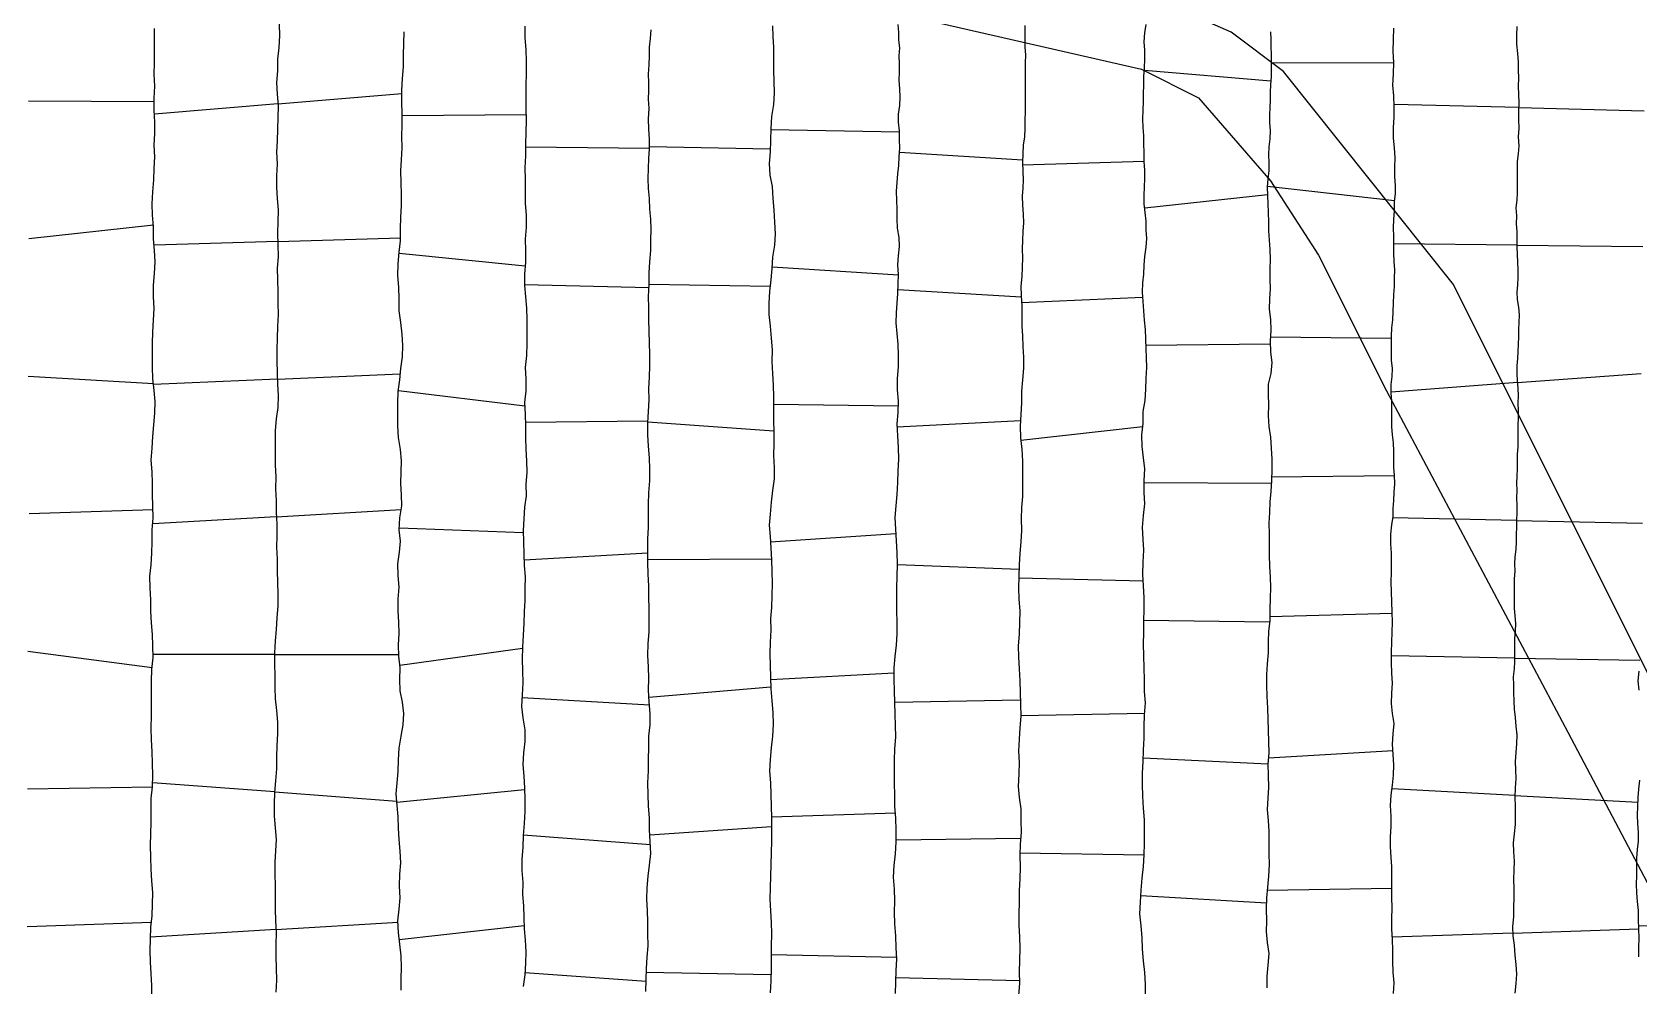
# Model space of a CAD drawing. Extents: x 703186 to 703989, y 1560402 to 1561368.
# Drawn here: x 703293 to 703351.4, y 1560531.1 to 1560565.7 of the extents above; entities that cross this region are included whole.
import ezdxf

# ---------------------------------------------------------------- set-up
doc = ezdxf.new("R2010")
doc.units = 0
for name, color, linetype in [('10124_2002_REAL', 30, 'Continuous'), ('AGROCAD PLL', 7, 'Continuous'), ('PANTE_2002', 7, 'Continuous')]:
    doc.layers.add(name, color=color, linetype=linetype)

msp = doc.modelspace()

# ---------------------------------------------------------------- linework, layer by layer
at = {"layer": '10124_2002_REAL'}
for points in [[(703297.3957, 1560530.7313), (703297.3961, 1560531.153), (703297.3746, 1560531.5858), (703297.3458, 1560532.0058), (703297.3278, 1560532.4232), (703297.3404, 1560532.8439), (703297.3596, 1560533.2671), (703297.4018, 1560533.6843), (703297.4232, 1560534.108), (703297.4243, 1560534.5288), (703297.3943, 1560534.9582), (703297.3685, 1560535.3801), (703297.3507, 1560535.8096), (703297.3432, 1560536.2366), (703297.3512, 1560536.662), (703297.3734, 1560537.0813), (703297.3743, 1560537.5111), (703297.3747, 1560537.9357), (703297.4179, 1560538.3674), (703297.4272, 1560538.7852), (703297.4186, 1560539.2047), (703297.3997, 1560539.6446), (703297.3818, 1560540.0702), (703297.3732, 1560540.4999), (703297.3804, 1560540.9404), (703297.3799, 1560541.3516), (703297.3788, 1560541.7724), (703297.3797, 1560542.1977), (703297.3945, 1560542.6261), (703297.4385, 1560543.0566), (703297.4294, 1560543.4784), (703297.4121, 1560543.8911), (703297.3769, 1560544.3079), (703297.3513, 1560544.7323), (703297.352, 1560545.1508), (703297.3346, 1560545.5816), (703297.3177, 1560546.0015), (703297.3673, 1560546.4233), (703297.3898, 1560546.8407), (703297.4021, 1560547.2572), (703297.4083, 1560547.6894), (703297.4452, 1560548.1193), (703297.4352, 1560548.5433), (703297.4188, 1560548.9666), (703297.4133, 1560549.3809), (703297.4015, 1560549.7947), (703297.3704, 1560550.2129), (703297.3991, 1560550.6542), (703297.4279, 1560551.0776), (703297.47, 1560551.4984), (703297.5067, 1560551.922), (703297.5091, 1560552.3409), (703297.4804, 1560552.7483), (703297.4332, 1560553.1678), (703297.4134, 1560553.5983), (703297.4198, 1560554.026), (703297.4206, 1560554.4498), (703297.426, 1560554.8672), (703297.451, 1560555.2942), (703297.4793, 1560555.7234), (703297.4514, 1560556.1461), (703297.4586, 1560556.5652), (703297.4928, 1560556.9945), (703297.5158, 1560557.4109), (703297.4856, 1560557.8266), (703297.4567, 1560558.2509), (703297.4547, 1560558.6904), (703297.4229, 1560559.106), (703297.4094, 1560559.52), (703297.4234, 1560559.9534), (703297.4689, 1560560.3825), (703297.4765, 1560560.7998), (703297.5052, 1560561.2216), (703297.482, 1560561.6505), (703297.5076, 1560562.0707), (703297.4976, 1560562.4847), (703297.4805, 1560562.9155), (703297.4732, 1560563.3486), (703297.496, 1560563.7886), (703297.4808, 1560564.2181), (703297.4954, 1560564.6314), (703297.4907, 1560565.0445), (703297.4914, 1560565.466), (703297.4942, 1560565.8843)], [(703302.0129, 1560566.0394), (703302.0226, 1560565.6141), (703302.0008, 1560565.1855), (703301.9514, 1560564.7648), (703301.9515, 1560564.3476), (703301.9214, 1560563.9222), (703301.9387, 1560563.4907), (703301.9736, 1560563.0719), (703301.9675, 1560562.6522), (703301.9601, 1560562.2268), (703301.9446, 1560561.8058), (703301.9183, 1560561.3873), (703301.9386, 1560560.963), (703301.9216, 1560560.5369), (703301.9159, 1560560.1234), (703301.9454, 1560559.7097), (703301.9843, 1560559.2815), (703301.9642, 1560558.8643), (703301.9602, 1560558.4539), (703301.973, 1560558.0321), (703301.9783, 1560557.5982), (703301.9476, 1560557.1828), (703301.9538, 1560556.7549), (703301.9703, 1560556.3236), (703301.9683, 1560555.915), (703301.9754, 1560555.4985), (703301.9509, 1560555.0676), (703301.939, 1560554.6393), (703301.925, 1560554.2258), (703301.9345, 1560553.812), (703301.9417, 1560553.3888), (703301.9591, 1560552.9764), (703301.978, 1560552.5573), (703301.9685, 1560552.1323), (703301.9081, 1560551.7144), (703301.8716, 1560551.2869), (703301.8753, 1560550.8735), (703301.8653, 1560550.4581), (703301.8647, 1560550.0377), (703301.8937, 1560549.6103), (703301.8875, 1560549.1736), (703301.902, 1560548.7439), (703301.9032, 1560548.3266), (703301.9276, 1560547.8959), (703301.9255, 1560547.4715), (703301.9148, 1560547.0547), (703301.9432, 1560546.6287), (703301.946, 1560546.1992), (703301.96, 1560545.7771), (703301.9707, 1560545.3578), (703301.9624, 1560544.9388), (703301.9328, 1560544.4993), (703301.9038, 1560544.074), (703301.8759, 1560543.6625), (703301.85, 1560543.2299), (703301.8501, 1560542.812), (703301.8595, 1560542.3991), (703301.8575, 1560541.9706), (703301.876, 1560541.5508), (703301.9244, 1560541.1312), (703301.9524, 1560540.7128), (703301.9582, 1560540.2894), (703301.9365, 1560539.863), (703301.9194, 1560539.4453), (703301.9194, 1560539.0214), (703301.8842, 1560538.5829), (703301.8522, 1560538.1577), (703301.836, 1560537.7399), (703301.8348, 1560537.3041), (703301.8694, 1560536.8697), (703301.9059, 1560536.4555), (703301.8784, 1560536.0432), (703301.8578, 1560535.6237), (703301.8642, 1560535.197), (703301.8755, 1560534.7816), (703301.8695, 1560534.3504), (703301.8662, 1560533.9265), (703301.8807, 1560533.5004), (703301.9063, 1560533.0768), (703301.8973, 1560532.6442), (703301.8959, 1560532.2093), (703301.9057, 1560531.784), (703301.9192, 1560531.3481), (703301.8994, 1560530.9159)], [(703306.4466, 1560530.9815), (703306.4497, 1560531.395), (703306.4596, 1560531.814), (703306.4421, 1560532.2313), (703306.3918, 1560532.6531), (703306.3432, 1560533.0823), (703306.3286, 1560533.5008), (703306.3764, 1560533.9248), (703306.4059, 1560534.3392), (703306.3793, 1560534.7632), (703306.4016, 1560535.1932), (703306.4307, 1560535.6099), (703306.4083, 1560536.0275), (703306.3702, 1560536.4522), (703306.3424, 1560536.8636), (703306.3313, 1560537.2739), (703306.303, 1560537.6829), (703306.2606, 1560538.1133), (703306.3016, 1560538.5111), (703306.3332, 1560538.9194), (703306.3452, 1560539.3445), (703306.3679, 1560539.7662), (703306.4398, 1560540.1957), (703306.5174, 1560540.61), (703306.537, 1560541.027), (703306.494, 1560541.4375), (703306.4059, 1560541.8436), (703306.3996, 1560542.2611), (703306.4124, 1560542.6838), (703306.3543, 1560543.1007), (703306.3503, 1560543.5191), (703306.3667, 1560543.9254), (703306.3618, 1560544.3389), (703306.336, 1560544.7551), (703306.3364, 1560545.1715), (703306.3731, 1560545.6072), (703306.3356, 1560546.0355), (703306.3196, 1560546.4599), (703306.3858, 1560546.8753), (703306.4168, 1560547.2822), (703306.3765, 1560547.6877), (703306.3925, 1560548.1232), (703306.4633, 1560548.5611), (703306.4516, 1560548.9558), (703306.4348, 1560549.3683), (703306.4505, 1560549.7952), (703306.4546, 1560550.1967), (703306.4197, 1560550.6066), (703306.3476, 1560551.0359), (703306.325, 1560551.4571), (703306.3183, 1560551.8645), (703306.3222, 1560552.2899), (703306.3393, 1560552.7054), (703306.3907, 1560553.127), (703306.4339, 1560553.5408), (703306.4895, 1560553.962), (703306.5066, 1560554.3752), (703306.4856, 1560554.7905), (703306.4311, 1560555.2112), (703306.3734, 1560555.6383), (703306.3667, 1560556.0648), (703306.3633, 1560556.4949), (703306.3263, 1560556.9194), (703306.3319, 1560557.3394), (703306.3746, 1560557.7673), (703306.422, 1560558.1774), (703306.4262, 1560558.6054), (703306.4338, 1560559.0301), (703306.4613, 1560559.4415), (703306.4617, 1560559.8583), (703306.4437, 1560560.2882), (703306.4382, 1560560.7109), (703306.46, 1560561.1188), (703306.4849, 1560561.5481), (703306.4744, 1560561.9657), (703306.483, 1560562.3676), (703306.4793, 1560562.7904), (703306.4712, 1560563.2153), (703306.47, 1560563.6408), (703306.4959, 1560564.0617), (703306.5251, 1560564.4931), (703306.5354, 1560564.9077), (703306.538, 1560565.3319), (703306.5562, 1560565.7629)], [(703310.9403, 1560565.9691), (703310.9356, 1560565.5415), (703310.9658, 1560565.1181), (703310.9822, 1560564.6777), (703310.9823, 1560564.2427), (703310.9765, 1560563.8136), (703310.9734, 1560563.3738), (703310.9758, 1560562.9663), (703310.9866, 1560562.5445), (703310.9647, 1560562.1123), (703310.9586, 1560561.6854), (703310.9546, 1560561.2586), (703310.9396, 1560560.8285), (703310.9484, 1560560.3999), (703310.9421, 1560559.9628), (703310.9508, 1560559.5346), (703310.9882, 1560559.104), (703310.9878, 1560558.6715), (703310.9499, 1560558.2338), (703310.9637, 1560557.8176), (703310.9534, 1560557.3882), (703310.9269, 1560556.9742), (703310.9174, 1560556.555), (703310.9565, 1560556.1365), (703310.9964, 1560555.7299), (703311.0069, 1560555.3043), (703311.0085, 1560554.8637), (703311.0114, 1560554.4456), (703310.9907, 1560554.015), (703310.9523, 1560553.5839), (703310.966, 1560553.1665), (703310.9736, 1560552.7294), (703310.9227, 1560552.3039), (703310.9512, 1560551.8835), (703310.9562, 1560551.4482), (703310.9603, 1560551.0314), (703310.9738, 1560550.615), (703310.9974, 1560550.1975), (703311.0037, 1560549.7649), (703310.97, 1560549.3437), (703310.981, 1560548.9264), (703310.9267, 1560548.5064), (703310.8946, 1560548.0821), (703310.8756, 1560547.6666), (703310.8832, 1560547.2537), (703310.8925, 1560546.8155), (703310.9154, 1560546.3961), (703310.9444, 1560545.977), (703310.9329, 1560545.5535), (703310.9354, 1560545.1237), (703310.9135, 1560544.7282), (703310.8985, 1560544.2873), (703310.8784, 1560543.8625), (703310.8471, 1560543.4341), (703310.8384, 1560542.9986), (703310.8497, 1560542.5749), (703310.8564, 1560542.1409), (703310.8425, 1560541.7071), (703310.8176, 1560541.2823), (703310.8621, 1560540.8622), (703310.9299, 1560540.4272), (703310.9305, 1560540.0065), (703310.8803, 1560539.5916), (703310.8593, 1560539.1764), (703310.8987, 1560538.7532), (703310.9218, 1560538.3268), (703310.9372, 1560537.9026), (703310.9336, 1560537.4644), (703310.9069, 1560537.0324), (703310.8736, 1560536.6022), (703310.8633, 1560536.1684), (703310.8231, 1560535.7285), (703310.8307, 1560535.3225), (703310.8596, 1560534.8935), (703310.8548, 1560534.4601), (703310.8878, 1560534.0478), (703310.8951, 1560533.6249), (703310.9148, 1560533.2112), (703310.9419, 1560532.8037), (703310.9654, 1560532.3732), (703310.9608, 1560531.9644), (703310.93, 1560531.5361), (703310.8715, 1560531.1181)], [(703315.3321, 1560530.9328), (703315.3392, 1560531.3557), (703315.3465, 1560531.7662), (703315.3787, 1560532.1877), (703315.41, 1560532.5982), (703315.4048, 1560533.028), (703315.3937, 1560533.457), (703315.3856, 1560533.873), (703315.3602, 1560534.2883), (703315.3802, 1560534.7026), (703315.4078, 1560535.122), (703315.4603, 1560535.5254), (703315.5051, 1560535.9502), (703315.487, 1560536.376), (703315.4579, 1560536.8053), (703315.4599, 1560537.2362), (703315.4265, 1560537.6602), (703315.4096, 1560538.0851), (703315.4045, 1560538.5109), (703315.4243, 1560538.9393), (703315.4271, 1560539.3683), (703315.438, 1560539.7887), (703315.4401, 1560540.2009), (703315.4825, 1560540.6143), (703315.484, 1560541.0233), (703315.4541, 1560541.4432), (703315.4181, 1560541.8734), (703315.4344, 1560542.2997), (703315.4247, 1560542.72), (703315.4011, 1560543.1318), (703315.4151, 1560543.5619), (703315.4442, 1560543.9875), (703315.4434, 1560544.3973), (703315.4477, 1560544.8179), (703315.4301, 1560545.2477), (703315.4379, 1560545.6546), (703315.4125, 1560546.0735), (703315.398, 1560546.5059), (703315.3958, 1560546.9404), (703315.405, 1560547.3632), (703315.4254, 1560547.7776), (703315.4282, 1560548.2007), (703315.4218, 1560548.6186), (703315.4366, 1560549.0326), (703315.4666, 1560549.4673), (703315.4689, 1560549.8914), (703315.4631, 1560550.3035), (703315.425, 1560550.7298), (703315.3946, 1560551.1344), (703315.3957, 1560551.5664), (703315.4256, 1560551.9876), (703315.4425, 1560552.3998), (703315.4389, 1560552.812), (703315.4659, 1560553.2279), (703315.4775, 1560553.6424), (703315.47, 1560554.0584), (703315.4659, 1560554.4767), (703315.4503, 1560554.8988), (703315.4401, 1560555.3232), (703315.4369, 1560555.7475), (703315.4293, 1560556.1522), (703315.4452, 1560556.5851), (703315.4517, 1560557.009), (703315.4767, 1560557.4098), (703315.5055, 1560557.8251), (703315.5142, 1560558.2116), (703315.5154, 1560558.5864), (703315.5129, 1560558.9623), (703315.4783, 1560559.3254), (703315.4625, 1560559.7047), (703315.4208, 1560560.0766), (703315.4079, 1560560.4366), (703315.4254, 1560560.7973), (703315.4412, 1560561.1563), (703315.4564, 1560561.5162), (703315.4633, 1560561.8665), (703315.4341, 1560562.2282), (703315.4257, 1560562.6026), (703315.4423, 1560562.971), (703315.4289, 1560563.3184), (703315.4309, 1560563.6182), (703315.4343, 1560563.9102), (703315.4234, 1560564.2264), (703315.4443, 1560564.5579), (703315.4579, 1560564.8825), (703315.4585, 1560565.1967), (703315.4993, 1560565.5137), (703315.52, 1560565.8289)], [(703319.9275, 1560565.9719), (703319.9343, 1560565.5859), (703319.9592, 1560565.1863), (703319.9653, 1560564.7726), (703319.9623, 1560564.3716), (703319.9749, 1560563.9664), (703319.9885, 1560563.542), (703319.9607, 1560563.1158), (703319.8922, 1560562.6809), (703319.8658, 1560562.249), (703319.8575, 1560561.8204), (703319.8409, 1560561.3993), (703319.8103, 1560560.981), (703319.8297, 1560560.5576), (703319.9117, 1560560.1426), (703319.9431, 1560559.7141), (703319.9708, 1560559.2822), (703319.9973, 1560558.8568), (703320.0226, 1560558.4338), (703319.9945, 1560558.0133), (703319.9309, 1560557.5862), (703319.9046, 1560557.1703), (703319.8685, 1560556.7607), (703319.8177, 1560556.3364), (703319.7966, 1560555.9153), (703319.797, 1560555.4971), (703319.8359, 1560555.0748), (703319.8817, 1560554.643), (703319.9135, 1560554.2229), (703319.9065, 1560553.7928), (703319.9272, 1560553.3577), (703319.9533, 1560552.9374), (703319.9656, 1560552.5084), (703319.9599, 1560552.0811), (703319.9598, 1560551.6583), (703319.9698, 1560551.2312), (703319.9682, 1560550.8076), (703319.9639, 1560550.3806), (703319.9846, 1560549.9522), (703319.9803, 1560549.5335), (703319.9278, 1560549.1126), (703319.883, 1560548.6888), (703319.845, 1560548.2612), (703319.8104, 1560547.8533), (703319.837, 1560547.4497), (703319.8642, 1560547.0256), (703319.8897, 1560546.604), (703319.8955, 1560546.1747), (703319.9077, 1560545.7456), (703319.9028, 1560545.3079), (703319.8841, 1560544.8747), (703319.8586, 1560544.4652), (703319.8678, 1560544.048), (703319.8436, 1560543.6162), (703319.8288, 1560543.1925), (703319.8359, 1560542.7701), (703319.8476, 1560542.3425), (703319.8698, 1560541.9171), (703319.8988, 1560541.4871), (703319.9425, 1560541.0596), (703319.9554, 1560540.6296), (703319.9222, 1560540.2002), (703319.8733, 1560539.7748), (703319.8412, 1560539.3541), (703319.8167, 1560538.9269), (703319.8531, 1560538.5085), (703319.8688, 1560538.087), (703319.8718, 1560537.6578), (703319.8853, 1560537.2399), (703319.8872, 1560536.8228), (703319.8837, 1560536.4023), (703319.8775, 1560535.9718), (703319.8669, 1560535.5423), (703319.8521, 1560535.1239), (703319.8459, 1560534.7), (703319.8305, 1560534.2863), (703319.847, 1560533.8627), (703319.8759, 1560533.445), (703319.8834, 1560533.0278), (703319.8797, 1560532.596), (703319.8714, 1560532.1695), (703319.8719, 1560531.7573), (703319.8612, 1560531.3203), (703319.8425, 1560530.8888)], [(703324.3943, 1560530.8632), (703324.4041, 1560531.2803), (703324.4148, 1560531.6968), (703324.4439, 1560532.1106), (703324.4142, 1560532.5265), (703324.3997, 1560532.9529), (703324.3713, 1560533.3876), (703324.3601, 1560533.8096), (703324.3681, 1560534.2303), (703324.3517, 1560534.6537), (703324.3243, 1560535.0851), (703324.3367, 1560535.5128), (703324.3896, 1560535.9356), (703324.4199, 1560536.3543), (703324.4137, 1560536.7916), (703324.406, 1560537.2221), (703324.3714, 1560537.6465), (703324.3657, 1560538.0706), (703324.3539, 1560538.4895), (703324.3542, 1560538.9135), (703324.3529, 1560539.3348), (703324.3651, 1560539.7412), (703324.3972, 1560540.1604), (703324.3896, 1560540.5844), (703324.3814, 1560541.0012), (703324.3672, 1560541.4253), (703324.359, 1560541.8472), (703324.3422, 1560542.2566), (703324.3473, 1560542.6799), (703324.3775, 1560543.0941), (703324.4271, 1560543.4994), (703324.4511, 1560543.9157), (703324.4504, 1560544.3344), (703324.4334, 1560544.7525), (703324.4444, 1560545.1689), (703324.4425, 1560545.5886), (703324.4482, 1560546.012), (703324.4642, 1560546.4355), (703324.4495, 1560546.865), (703324.4219, 1560547.2928), (703324.401, 1560547.7095), (703324.3807, 1560548.1345), (703324.4134, 1560548.5605), (703324.4482, 1560548.9747), (703324.4742, 1560549.3997), (703324.4878, 1560549.8336), (703324.5104, 1560550.2571), (703324.5022, 1560550.6733), (703324.4714, 1560551.1019), (703324.4485, 1560551.5339), (703324.4885, 1560551.944), (703324.5016, 1560552.3551), (703324.4678, 1560552.7691), (703324.4663, 1560553.1851), (703324.5038, 1560553.6052), (703324.5021, 1560554.0202), (703324.486, 1560554.4218), (703324.4466, 1560554.8162), (703324.4112, 1560555.1954), (703324.4265, 1560555.5599), (703324.4513, 1560555.911), (703324.4721, 1560556.2661), (703324.4928, 1560556.6185), (703324.5027, 1560556.9568), (703324.4757, 1560557.2996), (703324.4974, 1560557.6317), (703324.5323, 1560557.9717), (703324.5274, 1560558.3), (703324.4687, 1560558.6301), (703324.4488, 1560558.9761), (703324.4512, 1560559.3197), (703324.4344, 1560559.6393), (703324.4328, 1560559.9713), (703324.4502, 1560560.2967), (703324.476, 1560560.6006), (703324.5129, 1560560.907), (703324.5247, 1560561.2226), (703324.5442, 1560561.5367), (703324.5381, 1560561.8467), (703324.531, 1560562.1669), (703324.5045, 1560562.4843), (703324.5024, 1560562.7752), (703324.5443, 1560563.0798), (703324.5547, 1560563.3919), (703324.5452, 1560563.6929), (703324.5241, 1560564.0004), (703324.5307, 1560564.2952), (703324.5325, 1560564.6031), (703324.5288, 1560564.8901), (703324.5431, 1560565.1741), (703324.5146, 1560565.4556), (703324.5167, 1560565.7371), (703324.4888, 1560566.0235)], [(703329.0864, 1560565.9879), (703329.083, 1560565.7266), (703329.0828, 1560565.4622), (703329.087, 1560565.2014), (703329.1053, 1560564.9262), (703329.1007, 1560564.6354), (703329.0965, 1560564.3476), (703329.0944, 1560564.0462), (703329.0998, 1560563.7563), (703329.0951, 1560563.4752), (703329.1021, 1560563.1779), (703329.0941, 1560562.8641), (703329.0827, 1560562.5541), (703329.0899, 1560562.2465), (703329.0711, 1560561.9477), (703329.0305, 1560561.6509), (703329.0145, 1560561.3383), (703329.0029, 1560561.0131), (703329.0126, 1560560.693), (703329.0282, 1560560.3885), (703329.0155, 1560560.0953), (703328.9896, 1560559.7953), (703328.9961, 1560559.4688), (703329.0246, 1560559.1451), (703329.0343, 1560558.8269), (703329.0154, 1560558.511), (703329.0002, 1560558.195), (703328.9945, 1560557.8723), (703328.996, 1560557.5527), (703328.9861, 1560557.2212), (703328.9727, 1560556.878), (703328.9459, 1560556.5281), (703328.9564, 1560556.1752), (703328.9724, 1560555.8151), (703328.975, 1560555.4525), (703328.9787, 1560555.084), (703329.0057, 1560554.7219), (703329.0143, 1560554.336), (703329.0324, 1560553.9488), (703329.036, 1560553.5537), (703329.0021, 1560553.1363), (703328.9622, 1560552.7173), (703328.9653, 1560552.2923), (703328.9433, 1560551.8755), (703328.9142, 1560551.455), (703328.935, 1560551.0318), (703328.9816, 1560550.6126), (703329.0032, 1560550.1759), (703328.9986, 1560549.7521), (703329.0045, 1560549.3301), (703329.0045, 1560548.8957), (703328.9598, 1560548.4971), (703328.9505, 1560548.0823), (703328.9645, 1560547.6671), (703328.9376, 1560547.2561), (703328.9028, 1560546.8337), (703328.8865, 1560546.4177), (703328.8674, 1560545.9985), (703328.8567, 1560545.5865), (703328.8732, 1560545.1733), (703328.9012, 1560544.7495), (703328.8941, 1560544.3284), (703328.8799, 1560543.9029), (703328.8501, 1560543.4779), (703328.8548, 1560543.0699), (703328.8811, 1560542.6395), (703328.902, 1560542.2051), (703328.9134, 1560541.784), (703328.9278, 1560541.3605), (703328.9358, 1560540.9329), (703328.9042, 1560540.5099), (703328.8815, 1560540.0876), (703328.8585, 1560539.66), (703328.8791, 1560539.2434), (703328.8653, 1560538.8291), (703328.8499, 1560538.379), (703328.8858, 1560537.9789), (703328.9406, 1560537.569), (703328.9458, 1560537.141), (703328.9485, 1560536.7077), (703328.9128, 1560536.2873), (703328.9062, 1560535.8766), (703328.9183, 1560535.4537), (703328.9006, 1560535.0214), (703328.8828, 1560534.6048), (703328.8784, 1560534.1839), (703328.8688, 1560533.7573), (703328.8624, 1560533.3305), (703328.8871, 1560532.9177), (703328.9043, 1560532.4988), (703328.8971, 1560532.0772), (703328.8832, 1560531.6513), (703328.8922, 1560531.2254), (703328.851, 1560530.8083)], [(703333.4639, 1560530.7775), (703333.4655, 1560531.2045), (703333.4448, 1560531.6279), (703333.3988, 1560532.0507), (703333.353, 1560532.4744), (703333.3503, 1560532.9014), (703333.3153, 1560533.3254), (703333.2646, 1560533.7523), (703333.2872, 1560534.1811), (703333.3123, 1560534.6104), (703333.3444, 1560535.0459), (703333.3924, 1560535.4692), (703333.42, 1560535.8929), (703333.4275, 1560536.3109), (703333.4294, 1560536.7258), (703333.4301, 1560537.1599), (703333.3999, 1560537.5866), (703333.3761, 1560538.0195), (703333.362, 1560538.4465), (703333.3578, 1560538.8611), (703333.3786, 1560539.2782), (703333.3994, 1560539.698), (703333.4205, 1560540.1284), (703333.4206, 1560540.5531), (703333.4332, 1560540.9755), (703333.4673, 1560541.4073), (703333.429, 1560541.8251), (703333.4362, 1560542.2455), (703333.4231, 1560542.6791), (703333.4057, 1560543.1141), (703333.3929, 1560543.5452), (703333.4083, 1560543.9635), (703333.4073, 1560544.3759), (703333.4136, 1560544.8074), (703333.4159, 1560545.2359), (703333.3994, 1560545.6571), (703333.3694, 1560546.0727), (703333.3803, 1560546.5117), (703333.4028, 1560546.9455), (703333.3816, 1560547.3544), (703333.356, 1560547.7757), (703333.3997, 1560548.2134), (703333.4446, 1560548.629), (703333.4214, 1560549.0456), (703333.4232, 1560549.4788), (703333.4371, 1560549.9063), (703333.3886, 1560550.2959), (703333.3449, 1560550.7121), (703333.3392, 1560551.1299), (703333.3789, 1560551.5484), (703333.3857, 1560551.9761), (703333.4544, 1560552.3845), (703333.4765, 1560552.7967), (703333.4939, 1560553.1908), (703333.5164, 1560553.5766), (703333.5081, 1560553.928), (703333.4863, 1560554.2735), (703333.4823, 1560554.6151), (703333.4718, 1560554.96), (703333.4273, 1560555.3008), (703333.4062, 1560555.6383), (703333.3847, 1560555.979), (703333.3592, 1560556.3146), (703333.3666, 1560556.6466), (703333.4085, 1560556.9662), (703333.4134, 1560557.2889), (703333.4449, 1560557.6092), (703333.4938, 1560557.9386), (703333.518, 1560558.2575), (703333.4964, 1560558.5626), (703333.4852, 1560558.8836), (703333.457, 1560559.2064), (703333.4224, 1560559.5208), (703333.4128, 1560559.8274), (703333.4285, 1560560.1268), (703333.4455, 1560560.4314), (703333.4438, 1560560.7386), (703333.4223, 1560561.0562), (703333.4212, 1560561.3742), (703333.4064, 1560561.6914), (703333.4093, 1560561.9977), (703333.3774, 1560562.2919), (703333.3679, 1560562.601), (703333.3807, 1560562.9122), (703333.3904, 1560563.219), (703333.3965, 1560563.5207), (703333.4099, 1560563.8218), (703333.4082, 1560564.1344), (703333.4348, 1560564.4504), (703333.4411, 1560564.7718), (703333.4367, 1560565.0873), (703333.413, 1560565.3999), (703333.4453, 1560565.7154), (703333.497, 1560566.029)], [(703338.0029, 1560565.7585), (703338.0205, 1560565.482), (703338.0154, 1560565.2118), (703338.0233, 1560564.942), (703338.0329, 1560564.6669), (703338.0259, 1560564.4029), (703338.0312, 1560564.1283), (703338.0109, 1560563.8454), (703337.9937, 1560563.5612), (703337.9957, 1560563.2847), (703337.9751, 1560563.0161), (703337.9691, 1560562.7424), (703337.9703, 1560562.4569), (703337.9887, 1560562.1716), (703337.9816, 1560561.8752), (703337.9461, 1560561.589), (703337.9359, 1560561.2996), (703337.9479, 1560561.0009), (703337.9421, 1560560.717), (703337.9084, 1560560.4221), (703337.8893, 1560560.1252), (703337.8913, 1560559.8236), (703337.9033, 1560559.5178), (703337.9184, 1560559.1978), (703337.9299, 1560558.8688), (703337.9338, 1560558.5386), (703337.9525, 1560558.1968), (703337.9803, 1560557.8597), (703337.9981, 1560557.5135), (703337.9815, 1560557.1511), (703337.9837, 1560556.7892), (703337.9956, 1560556.4282), (703337.9627, 1560556.0651), (703337.9544, 1560555.7008), (703338.0059, 1560555.3205), (703338.0217, 1560554.9343), (703337.995, 1560554.5326), (703338.0107, 1560554.1353), (703338.0564, 1560553.7554), (703338.0226, 1560553.3559), (703337.9244, 1560552.9695), (703337.9212, 1560552.6041), (703337.9354, 1560552.2195), (703337.9237, 1560551.8294), (703337.945, 1560551.4433), (703338.0012, 1560551.0481), (703338.0333, 1560550.6558), (703338.0528, 1560550.2523), (703338.0494, 1560549.8754), (703338.0368, 1560549.4788), (703338.0177, 1560549.0813), (703337.9807, 1560548.7011), (703337.9729, 1560548.3168), (703337.95, 1560547.9269), (703337.9517, 1560547.5389), (703337.9616, 1560547.1475), (703337.952, 1560546.7717), (703337.9682, 1560546.3701), (703337.9887, 1560545.9722), (703338.0028, 1560545.5964), (703337.9957, 1560545.2035), (703337.9867, 1560544.8073), (703337.9803, 1560544.4027), (703337.9356, 1560544.002), (703337.9181, 1560543.6368), (703337.9143, 1560543.2246), (703337.8856, 1560542.8291), (703337.8569, 1560542.442), (703337.8558, 1560542.0438), (703337.8683, 1560541.6478), (703337.8933, 1560541.2181), (703337.9099, 1560540.8141), (703337.9203, 1560540.4133), (703337.9306, 1560539.9928), (703337.9437, 1560539.5942), (703337.9075, 1560539.1863), (703337.9223, 1560538.7693), (703337.9309, 1560538.357), (703337.9079, 1560537.951), (703337.8832, 1560537.5463), (703337.926, 1560537.1414), (703337.9471, 1560536.7367), (703337.9428, 1560536.3195), (703337.9424, 1560535.9347), (703337.9523, 1560535.5407), (703337.9281, 1560535.1235), (703337.8924, 1560534.7269), (703337.8656, 1560534.3349), (703337.8534, 1560533.9279), (703337.8631, 1560533.5045), (703337.8437, 1560533.1189), (703337.8858, 1560532.7148), (703337.939, 1560532.3168), (703337.9046, 1560531.8981), (703337.8757, 1560531.4882), (703337.8741, 1560531.074)], [(703342.4742, 1560530.8662), (703342.4903, 1560531.251), (703342.4635, 1560531.6331), (703342.4455, 1560532.0387), (703342.4445, 1560532.4409), (703342.429, 1560532.8246), (703342.4147, 1560533.1938), (703342.4051, 1560533.5768), (703342.418, 1560533.9675), (703342.4114, 1560534.3434), (703342.4055, 1560534.7136), (703342.411, 1560535.0922), (703342.4108, 1560535.461), (703342.3815, 1560535.81), (703342.36, 1560536.1885), (703342.3634, 1560536.554), (703342.3812, 1560536.9291), (703342.381, 1560537.3034), (703342.3586, 1560537.6915), (703342.3892, 1560538.0616), (703342.4351, 1560538.4281), (703342.468, 1560538.7904), (703342.48, 1560539.1557), (703342.4601, 1560539.5308), (703342.438, 1560539.9144), (703342.4624, 1560540.2864), (703342.4966, 1560540.6625), (703342.4374, 1560541.0218), (703342.3972, 1560541.3867), (703342.4141, 1560541.7621), (703342.4294, 1560542.1255), (703342.406, 1560542.4925), (703342.4031, 1560542.8695), (703342.398, 1560543.2506), (703342.4103, 1560543.6127), (703342.4246, 1560543.9765), (703342.4286, 1560544.3355), (703342.4182, 1560544.7009), (703342.4039, 1560545.0701), (703342.4017, 1560545.4361), (703342.3865, 1560545.795), (703342.3935, 1560546.1505), (703342.3999, 1560546.4964), (703342.3932, 1560546.846), (703342.3779, 1560547.1821), (703342.375, 1560547.5294), (703342.4089, 1560547.8698), (703342.4542, 1560548.1728), (703342.4554, 1560548.4639), (703342.4831, 1560548.7517), (703342.4962, 1560549.0496), (703342.5141, 1560549.3521), (703342.511, 1560549.6586), (703342.4855, 1560549.9584), (703342.4782, 1560550.2544), (703342.4838, 1560550.5478), (703342.4674, 1560550.8455), (703342.4342, 1560551.1373), (703342.4118, 1560551.4422), (703342.411, 1560551.741), (703342.4109, 1560552.0421), (703342.4154, 1560552.3568), (703342.3835, 1560552.6547), (703342.3885, 1560552.9666), (703342.4203, 1560553.2463), (703342.435, 1560553.5444), (703342.3944, 1560553.8477), (703342.4028, 1560554.1449), (703342.3938, 1560554.4326), (703342.397, 1560554.7177), (703342.4119, 1560555.0124), (703342.4442, 1560555.3122), (703342.4529, 1560555.6118), (703342.4669, 1560555.9183), (703342.4808, 1560556.2218), (703342.5052, 1560556.5179), (703342.512, 1560556.8246), (703342.5166, 1560557.1213), (703342.5005, 1560557.4276), (703342.4765, 1560557.7325), (703342.4845, 1560558.0331), (703342.4878, 1560558.3356), (703342.4693, 1560558.6403), (703342.4851, 1560558.9508), (703342.5013, 1560559.2611), (703342.5057, 1560559.5838), (703342.5406, 1560559.8915), (703342.5382, 1560560.187), (703342.5223, 1560560.5091), (703342.5184, 1560560.8481), (703342.525, 1560561.1911), (703342.5056, 1560561.5463), (703342.4646, 1560561.9049), (703342.4745, 1560562.2804), (703342.4969, 1560562.6585), (703342.497, 1560563.051), (703342.4822, 1560563.43), (703342.4479, 1560563.8232), (703342.4746, 1560564.2307), (703342.4765, 1560564.6416), (703342.4613, 1560565.0532), (703342.4716, 1560565.4815), (703342.4859, 1560565.8906)], [(703346.9536, 1560565.9559), (703346.9349, 1560565.6289), (703346.9349, 1560565.3053), (703346.9694, 1560564.9727), (703346.9928, 1560564.6642), (703346.9961, 1560564.3742), (703347.0041, 1560564.0807), (703346.9966, 1560563.7803), (703347.0141, 1560563.4897), (703347.0207, 1560563.182), (703347.013, 1560562.8731), (703347.0034, 1560562.5746), (703347.0154, 1560562.2589), (703347.0022, 1560561.9424), (703347.0154, 1560561.6272), (703347.0015, 1560561.3361), (703346.9638, 1560561.0564), (703346.9579, 1560560.775), (703346.9648, 1560560.4916), (703346.9615, 1560560.2042), (703346.9651, 1560559.9181), (703346.9491, 1560559.6461), (703346.914, 1560559.3667), (703346.9309, 1560559.0819), (703346.9296, 1560558.7956), (703346.9448, 1560558.5183), (703346.9515, 1560558.2349), (703346.9485, 1560557.9512), (703346.9565, 1560557.6771), (703346.9729, 1560557.401), (703346.9872, 1560557.1178), (703346.988, 1560556.8454), (703346.9685, 1560556.5824), (703346.9496, 1560556.3153), (703346.9602, 1560556.0414), (703347.0074, 1560555.766), (703347.0342, 1560555.4892), (703347.0154, 1560555.2225), (703347.0052, 1560554.9615), (703347.0071, 1560554.6925), (703346.9988, 1560554.4218), (703346.9893, 1560554.1573), (703346.9733, 1560553.8995), (703346.9529, 1560553.6362), (703346.9532, 1560553.3638), (703346.9636, 1560553.0916), (703346.9837, 1560552.8241), (703346.9927, 1560552.5551), (703346.9884, 1560552.2867), (703346.9908, 1560552.0108), (703346.9922, 1560551.7485), (703346.982, 1560551.4869), (703346.9839, 1560551.2252), (703346.9848, 1560550.9613), (703346.98, 1560550.6982), (703346.9604, 1560550.4328), (703346.9574, 1560550.1645), (703346.9567, 1560549.8979), (703346.9472, 1560549.6386), (703346.9397, 1560549.378), (703346.9427, 1560549.1118), (703346.9334, 1560548.8446), (703346.9449, 1560548.5776), (703346.9467, 1560548.3095), (703346.9389, 1560548.0402), (703346.9336, 1560547.7854), (703346.9269, 1560547.5149), (703346.9296, 1560547.2488), (703346.908, 1560546.9791), (703346.873, 1560546.7082), (703346.8649, 1560546.4515), (703346.8702, 1560546.1829), (703346.8546, 1560545.9118), (703346.8546, 1560545.643), (703346.8568, 1560545.3745), (703346.8562, 1560545.1067), (703346.8529, 1560544.8313), (703346.8761, 1560544.5645), (703346.895, 1560544.2898), (703346.8829, 1560544.0141), (703346.8673, 1560543.7454), (703346.869, 1560543.4716), (703346.8667, 1560543.1927), (703346.8618, 1560542.916), (703346.8459, 1560542.641), (703346.8194, 1560542.3553), (703346.8222, 1560542.0652), (703346.8326, 1560541.7752), (703346.842, 1560541.4853), (703346.8496, 1560541.1817), (703346.8872, 1560540.8806), (703346.9116, 1560540.5603), (703346.9508, 1560540.25), (703346.938, 1560539.9269), (703346.909, 1560539.6077), (703346.8914, 1560539.2863), (703346.8974, 1560538.9778), (703346.9146, 1560538.6602), (703346.8912, 1560538.3301), (703346.8722, 1560537.9871), (703346.8854, 1560537.6483), (703346.8886, 1560537.3188), (703346.8849, 1560536.992), (703346.8549, 1560536.6591), (703346.8151, 1560536.3261), (703346.8326, 1560536.0036), (703346.8541, 1560535.6672), (703346.837, 1560535.3384), (703346.8221, 1560535.0032), (703346.8378, 1560534.6716), (703346.8352, 1560534.3341), (703346.8314, 1560534.0048), (703346.8224, 1560533.6448), (703346.7948, 1560533.2938), (703346.8062, 1560532.9591), (703346.8451, 1560532.6128), (703346.8766, 1560532.2524), (703346.9108, 1560531.9117), (703346.9361, 1560531.5684), (703346.9118, 1560531.2235), (703346.8797, 1560530.8718)], [(703351.3864, 1560541.8665), (703351.3567, 1560542.2055), (703351.3852, 1560542.5594)], [(703351.3807, 1560532.1977), (703351.3768, 1560532.5349), (703351.3947, 1560532.8748), (703351.3743, 1560533.2142), (703351.3673, 1560533.5511), (703351.3675, 1560533.8712), (703351.3274, 1560534.1987), (703351.3081, 1560534.5134), (703351.296, 1560534.835), (703351.299, 1560535.1504), (703351.3025, 1560535.4603), (703351.3079, 1560535.7706), (703351.332, 1560536.0873), (703351.3599, 1560536.3971), (703351.3603, 1560536.7153), (703351.3419, 1560537.0291), (703351.3283, 1560537.3392), (703351.342, 1560537.6548), (703351.3511, 1560537.971), (703351.3756, 1560538.284), (703351.4096, 1560538.6004)]]:
    msp.add_lwpolyline(points, dxfattribs=at)
at = {"layer": 'AGROCAD PLL', "color": 5, "true_color": 0x0000ff}
for points in [[(703342.4764, 1560564.6171), (703338.0321, 1560564.6377)], [(703315.458, 1560561.5951), (703319.8452, 1560561.5087)], [(703329.0055, 1560560.9273), (703333.422, 1560561.0611)], [(703329.0055, 1560560.9273), (703333.4223, 1560561.0611)], [(703315.4455, 1560556.6027), (703319.8415, 1560556.5353)], [(703328.9671, 1560555.9334), (703333.3733, 1560556.1292)], [(703342.396, 1560554.6328), (703338.0049, 1560554.6821)], [(703310.9545, 1560551.5958), (703315.4014, 1560551.6469)], [(703324.464, 1560546.4298), (703328.8795, 1560546.263)], [(703342.4196, 1560544.6525), (703337.9823, 1560544.5262)], [(703301.85, 1560543.1695), (703297.4361, 1560543.1684)], [(703301.85, 1560543.1695), (703297.4361, 1560543.1684)], [(703315.4397, 1560541.6156), (703319.8662, 1560541.986)], [(703301.8537, 1560538.1772), (703297.4211, 1560538.5108)], [(703301.8537, 1560538.1772), (703297.4211, 1560538.5108)], [(703301.8537, 1560538.1772), (703306.2872, 1560537.8436)], [(703315.4703, 1560536.6221), (703319.8868, 1560536.9215)], [(703301.8999, 1560533.1831), (703306.3303, 1560533.4508)], [(703346.8029, 1560533.0569), (703342.4258, 1560532.9078)], [(703346.8029, 1560533.0569), (703342.4258, 1560532.9078)], [(703310.9369, 1560531.6324), (703315.3385, 1560531.3159)]]:
    msp.add_lwpolyline(points, dxfattribs=at)
at = {"layer": 'AGROCAD PLL', "color": 1, "true_color": 0xff0000}
for points in [[(703333.4275, 1560564.3633), (703338.0203, 1560563.9767)], [(703292.9203, 1560563.2533), (703297.4752, 1560563.2306)], [(703347.0164, 1560563.0101), (703351.5668, 1560562.8966)], [(703319.8652, 1560562.2155), (703324.5319, 1560562.1251)], [(703342.5104, 1560559.6256), (703337.8909, 1560560.1496)], [(703346.9492, 1560558.0178), (703351.5183, 1560557.9694)], [(703306.3703, 1560557.7243), (703310.9457, 1560557.2677)], [(703319.9087, 1560557.2354), (703324.5024, 1560556.9449)], [(703319.9087, 1560557.2354), (703324.5036, 1560556.9448)], [(703292.9021, 1560553.2684), (703297.4519, 1560553.0019)], [(703306.3441, 1560552.7449), (703310.9307, 1560552.1858)], [(703346.9683, 1560553.0285), (703342.384, 1560552.684)], [(703346.9683, 1560553.0285), (703342.384, 1560552.684)], [(703315.3985, 1560551.6059), (703319.9686, 1560551.2815)], [(703333.4229, 1560549.4029), (703338.0322, 1560549.3837)], [(703319.8493, 1560547.2584), (703324.409, 1560547.5508)], [(703346.9387, 1560548.0311), (703351.5097, 1560547.936)], [(703333.4078, 1560544.4116), (703337.9739, 1560544.345)], [(703292.8882, 1560543.283), (703297.4008, 1560542.6873)], [(703346.8639, 1560543.0374), (703351.4136, 1560542.9568)], [(703310.8367, 1560541.6085), (703315.4616, 1560541.3374)], [(703324.367, 1560541.4359), (703328.9222, 1560541.5244)], [(703306.2906, 1560537.8088), (703310.924, 1560538.2653)], [(703310.8754, 1560536.625), (703315.4916, 1560536.2677)], [(703333.3014, 1560534.4247), (703337.8603, 1560534.1582)], [(703301.8999, 1560533.1831), (703297.3433, 1560532.9077)], [(703301.8999, 1560533.1831), (703297.3433, 1560532.9077)], [(703306.3727, 1560532.8219), (703310.9089, 1560533.3355)], [(703346.8029, 1560533.0569), (703351.3744, 1560533.2126)], [(703346.8029, 1560533.0569), (703351.3743, 1560533.2126)], [(703351.3721, 1560533.3205), (703355.9436, 1560533.4155)], [(703319.8735, 1560532.2767), (703324.4384, 1560532.1878)]]:
    msp.add_lwpolyline(points, dxfattribs=at)
at = {"layer": 'AGROCAD PLL', "color": 3, "true_color": 0x00ff00}
for points in [[(703301.9674, 1560563.1466), (703306.4703, 1560563.5219)], [(703301.9674, 1560563.1466), (703297.4861, 1560562.7732)], [(703301.9674, 1560563.1466), (703297.4861, 1560562.7732)], [(703306.4799, 1560562.7184), (703310.9811, 1560562.7578)], [(703347.0164, 1560563.0101), (703342.4942, 1560563.1228)], [(703347.0164, 1560563.0101), (703342.4942, 1560563.1228)], [(703310.9576, 1560561.5803), (703315.4568, 1560561.5381)], [(703324.5354, 1560561.3957), (703329.0066, 1560561.1181)], [(703333.439, 1560559.3698), (703337.8911, 1560559.8597)], [(703292.9323, 1560558.2621), (703297.4498, 1560558.7541)], [(703301.9693, 1560558.1524), (703297.4727, 1560558.016)], [(703301.9693, 1560558.1524), (703297.4727, 1560558.016)], [(703301.9693, 1560558.1524), (703306.4231, 1560558.2876)], [(703346.9492, 1560558.0178), (703342.4848, 1560558.065)], [(703346.9492, 1560558.0178), (703342.4848, 1560558.065)], [(703310.9181, 1560556.5854), (703315.4414, 1560556.4829)], [(703324.4806, 1560556.4103), (703328.9576, 1560556.1474)], [(703333.485, 1560554.3872), (703337.9987, 1560554.4401)], [(703301.9515, 1560553.1555), (703306.4133, 1560553.3438)], [(703346.9683, 1560553.0285), (703351.4589, 1560553.3659)], [(703301.9515, 1560553.1555), (703297.4559, 1560552.9659)], [(703301.9515, 1560553.1555), (703297.4559, 1560552.9659)], [(703319.9621, 1560552.2477), (703324.4962, 1560552.1872)], [(703324.4544, 1560551.4217), (703328.9283, 1560551.6588)], [(703328.9451, 1560550.9411), (703333.3679, 1560551.4327)], [(703342.5111, 1560549.6441), (703338.0406, 1560549.5989)], [(703292.9439, 1560548.275), (703297.4381, 1560548.421)], [(703301.9124, 1560548.1638), (703297.4272, 1560547.9097)], [(703301.9124, 1560548.1638), (703297.4272, 1560547.9097)], [(703301.9124, 1560548.1638), (703306.4405, 1560548.4203)], [(703346.9387, 1560548.0311), (703342.447, 1560548.1245)], [(703346.9387, 1560548.0311), (703342.447, 1560548.1245)], [(703306.3792, 1560547.7605), (703310.8769, 1560547.5953)], [(703310.9041, 1560546.6039), (703315.3963, 1560546.8492)], [(703315.3975, 1560546.6109), (703319.8879, 1560546.6336)], [(703328.8661, 1560545.9496), (703333.3868, 1560545.8322)], [(703306.3994, 1560542.7768), (703310.8463, 1560543.3965)], [(703301.85, 1560543.1695), (703306.3536, 1560543.1706)], [(703346.8639, 1560543.0374), (703342.3998, 1560543.1164)], [(703346.8639, 1560543.0374), (703342.3998, 1560543.1164)], [(703319.8518, 1560542.2624), (703324.3451, 1560542.4969)], [(703328.9354, 1560540.9541), (703333.4382, 1560541.0384)], [(703333.3855, 1560539.4169), (703337.9081, 1560539.1928)], [(703333.3855, 1560539.4169), (703337.9073, 1560539.1928)], [(703342.4524, 1560539.6644), (703337.9268, 1560539.4037)], [(703292.8806, 1560538.2893), (703297.4174, 1560538.3627)], [(703292.8806, 1560538.2893), (703297.4178, 1560538.3627)], [(703346.8756, 1560538.0491), (703342.4186, 1560538.296)], [(703346.8756, 1560538.0491), (703342.4186, 1560538.296)], [(703346.8756, 1560538.0491), (703351.3462, 1560537.8015)], [(703319.8842, 1560537.2744), (703324.3899, 1560537.4199)], [(703324.4187, 1560536.4394), (703328.9312, 1560536.5034)], [(703328.9076, 1560535.9644), (703333.4199, 1560535.8919)], [(703328.9076, 1560535.9644), (703333.42, 1560535.8919)], [(703342.4061, 1560534.674), (703337.8839, 1560534.6019)], [(703292.8656, 1560533.2946), (703297.378, 1560533.449)], [(703315.3441, 1560531.6337), (703319.8669, 1560531.5533)], [(703324.4084, 1560531.4487), (703328.8899, 1560531.3336)]]:
    msp.add_lwpolyline(points, dxfattribs=at)
at = {"layer": 'PANTE_2002'}
for points in [[(703474.2851, 1560625.5469), (703464.0767, 1560594.8812), (703450.993, 1560555.5783), (703447.0575, 1560539.2831), (703444.2753, 1560527.763), (703442.3422, 1560519.7587), (703440.5618, 1560512.1311), (703440.0807, 1560510.0698), (703437.3512, 1560498.3759), (703435.4461, 1560487.3692), (703435.4461, 1560484.7886), (703418.8307, 1560487.9499), (703399.3573, 1560488.0558), (703384.2284, 1560496.9048), (703368.9883, 1560515.1081), (703352.9016, 1560540.0848), (703344.6466, 1560556.5949), (703338.4818, 1560564.3207), (703336.5768, 1560565.7495), (703334.7512, 1560566.5432), (703334.7512, 1560566.5432), (703289.2981, 1560583.7728), (703275.2752, 1560599.3832), (703255.1668, 1560631.3979)], [(703288.7689, 1560578.2165), (703300.6752, 1560573.8509), (703314.5659, 1560568.6915), (703333.3224, 1560564.4001), (703335.3862, 1560563.3682), (703338.0056, 1560560.352), (703339.7518, 1560557.6532), (703342.2125, 1560552.732), (703348.8006, 1560540.3494), (703354.6744, 1560529.2369), (703362.7706, 1560516.2194), (703371.0256, 1560506.5356), (703379.9421, 1560497.6721), (703381.0005, 1560496.746), (703380.4713, 1560496.4153), (703376.6348, 1560496.5476), (703369.0942, 1560497.0106), (703357.7171, 1560498.5319), (703352.69, 1560499.5241), (703352.69, 1560499.5241), (703341.8781, 1560501.7062), (703322.0872, 1560506.4687), (703292.1363, 1560514.8296)]]:
    msp.add_lwpolyline(points, dxfattribs=at)

doc.saveas('drawing.dxf')
